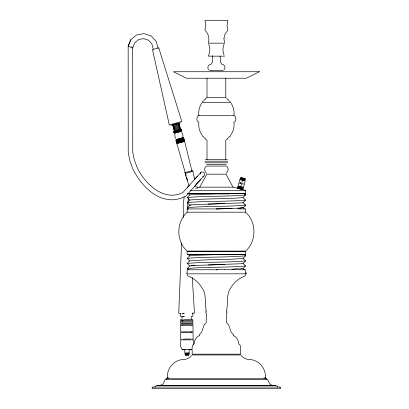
<?xml version="1.0" encoding="UTF-8"?>
<svg xmlns="http://www.w3.org/2000/svg" width="409" height="409" viewBox="0 0 409 409"><rect width="100%" height="100%" fill="white"/><g stroke="black" fill="none" stroke-linecap="round" stroke-linejoin="round"><path stroke-width="0.61" d="M187.179 254.516L187.179 251.254L245.584 251.254L245.584 254.546L187.179 254.516L188.605 254.526M197.465 188.048L196.903 186.53M265.257 377.875C266.464 368.611 258.606 359.588 249.265 359.511C246.177 359.424 243.171 357.977 241.172 355.625M181.586 242.92L178.728 313.233L180.384 313.309M187.818 203.35L187.726 206.898M154.965 387.231C155.998 384.353 159.505 386.352 161.468 384.818C164.766 384.409 163.595 379.066 166.422 379.061L266.361 379.061L265.712 377.947L263.739 377.875M212.726 55.583L212.261 62.705L211.53 63.124L211.054 64.269C208.283 64.162 206.724 67.93 208.764 69.811M233.928 115.558C234.531 111.018 233.334 106.284 230.656 102.572L202.128 102.572C199.449 106.284 198.258 111.018 198.856 115.558M174.771 133.692L174.934 136.483L175.86 138.528M182.92 137.179L182.879 134.934L181.831 132.342M187.971 201.657L188.431 198.534M239.945 183.038C240.502 184.556 240.799 181.78 239.976 183.14M240.594 183.114L240.354 183.462M242.706 183.774C243.882 184.909 242.425 182.542 242.987 184.203M245.661 274.465C245.604 275.303 244.981 276.065 244.163 276.279C238.667 278.386 234.03 282.537 230.978 287.553C225.778 294.209 228.524 302.588 226.545 309.986L227.148 310.774L226.335 311.581L227.148 312.394L226.335 313.207L226.622 322.992C230.548 325.012 229.106 331.275 232.813 333.989L233.427 334.521L233.11 335.457C236.545 336.602 238.662 340.232 238.508 343.729C242.046 345.508 240.144 350.845 240.65 354.153L192.133 354.153C192.639 350.845 190.742 345.508 194.275 343.729C194.122 340.232 196.238 336.602 199.674 335.457L199.316 334.731L199.97 333.989C203.677 331.275 202.235 325.012 206.167 322.992L206.448 313.207L205.64 312.394L206.238 311.612M184.162 196.857L183.201 205.563L183.329 217.588M200.113 174.116C200.497 169.582 207.041 172.976 203.846 176.034L185.65 196.3L180.594 198.437L175.497 199.592C156.223 201.806 140.9 184.96 132.966 169.249L129.934 161.039L128.232 152.68L128.17 46.202L130.732 39.785L136.545 35L143.942 33.604L151.105 35.941L156.253 41.432L157.971 48.119M240.17 188.978L240.38 188.191M240.487 187.803L240.696 187.015M240.804 186.627L242.481 180.354M224.628 203.621L208.15 204.117L241.745 202.854L243.048 202.598L245.604 200.057L243.048 197.532C225.359 199.311 207.429 198.299 189.735 200.062L187.179 202.588L189.735 205.144L194.827 204.612M208.145 264.976L241.734 263.698L243.038 263.442L245.594 260.901L243.038 258.376C225.349 260.155 207.419 259.142 189.725 260.906L187.169 263.432L189.725 265.988L194.817 265.456L224.618 264.465M226.509 173.447L226.709 172.552C228.391 171.039 228.585 168.232 227.123 166.504M224.076 44.187C222.573 47.638 222.573 51.692 224.076 55.143M200.896 172.424L182.879 192.491C163.953 202.291 144.51 183.477 136.974 167.143L134.31 159.888L132.751 152.22L132.695 48.006L128.17 46.202L130.732 39.785M189.725 265.988L187.169 268.514L188.426 269.771M244.326 208.927L243.048 207.649C230.109 208.426 244.838 209.592 245.604 205.124L243.048 202.598M241.75 268.764L243.048 268.514L245.594 265.968L243.038 263.442M195.574 188.242L199.771 187.158L206.821 174.178L225.962 174.178L233.012 187.158L245.604 190.405L245.594 193.697L187.665 193.672M187.373 187.741L188.314 186.115M237.951 269.004L232.01 269.28L241.734 268.749M240.022 182.961L240.298 182.777M205.666 166.504C204.198 168.232 204.393 171.039 206.08 172.552L206.274 173.447M224.025 69.811C226.065 67.93 224.5 64.162 221.729 64.269L221.254 63.124L220.528 62.705L220.103 56.156M202.348 101.759L203.754 100.946L204.229 99.801L205.374 99.326L205.594 98.513L206.581 97.756M237.961 208.191L216.392 208.958M194.802 265.472L191.029 265.712M191.611 355.625C189.618 357.977 186.606 359.424 183.523 359.511C174.178 359.588 166.32 368.611 167.532 377.875M217.383 208.927L187.189 208.938L187.189 212.184C176.064 222.113 176.069 241.198 187.179 251.136L245.604 251.136C256.719 241.192 256.719 222.123 245.604 212.184L245.594 208.938L238.58 208.927M191.023 204.883L189.72 205.129L187.179 207.67L188.437 208.927M194.541 179.224L197.644 176.049M195.793 184.566L200.671 179.571M243.048 197.532L245.604 194.96L244.357 193.651M243.038 258.376L245.594 255.809L244.347 254.5L188.457 254.562L189.725 255.845L194.817 255.344L216.376 254.597M189.735 200.062L187.179 197.521L189.735 194.996L191.039 194.75L223.789 193.713M189.725 260.906L187.169 258.365L189.725 255.845M203.846 176.034L202.792 176.611M232.061 208.416L216.888 208.927M279.613 387.144L280.717 387.441L280.421 388.55L152.363 388.55L151.959 387.85L152.767 387.037L280.017 387.037M224.572 269.536L232.061 269.275M266.361 379.061C269.311 379.261 268.273 385.094 272.138 385.191C274.01 385.994 276.954 384.68 277.823 387.231M208.155 204.101L194.812 204.628M171.069 125.236L180.476 122.715M184.474 172.787L193.094 170.476M189.449 185.737L188.999 185.855L185.072 173.467L192.915 171.366L194.643 179.224M195.384 185.405L195.804 185.292M194.352 186.524L196.013 186.08M245.604 200.057C226.203 201.841 206.586 200.829 187.179 202.588L188.13 202.757M245.594 255.809C226.192 257.583 206.576 256.632 187.169 258.365M245.594 260.901C226.192 262.685 206.576 261.673 187.169 263.432M245.594 265.968C226.192 267.757 206.571 266.75 187.169 268.514L188.12 268.687M187.179 197.521C206.586 195.788 226.203 196.739 245.604 194.96L244.654 194.796M187.179 207.67C206.581 205.901 226.203 206.908 245.604 205.124L244.654 204.96M192.496 313.13L192.849 313.105L192.884 316.346L191.811 316.408M182.317 319.669L182.051 319.695L182.046 316.469M182.071 321.316L182.061 320.503L191.3 320.421M191.08 324.501C189.914 324.347 183.268 324.424 182.46 324.598M191.085 325.308L191.351 325.288L182.378 325.349M182.209 331.883L191.422 331.781L191.156 331.801M182.22 332.696L191.427 332.589L191.167 332.614M191.233 339.102C190.083 338.954 183.421 339.025 182.618 339.199M191.243 339.915C190.093 339.767 183.431 339.838 182.624 340.012M181.422 339.935L180.42 339.991L180.487 346.484L182.337 349.715L191.576 349.629L188.963 349.721M184.776 349.69L184.812 352.936L189.168 352.895L189.137 349.649M189.168 352.895L188.759 352.921M185.364 355.764L188.794 355.738M243.575 193.651L224.72 193.713M181.499 319.644L180.425 319.705L180.435 320.518L181.749 320.584M191.852 320.467L192.925 320.405L192.92 319.593L191.601 319.531M191.877 322.9L192.951 322.839L192.936 321.218L191.617 321.152M181.54 323.703L180.466 323.764L180.476 324.577L181.795 324.639M182.358 323.729L191.335 323.667M191.898 324.521L192.971 324.46L192.961 323.652L191.642 323.585M191.974 331.827L193.048 331.765L192.976 325.273L191.663 325.211M181.637 332.629L180.563 332.691L180.63 339.179L181.949 339.245M192.051 339.127L193.125 339.066L193.058 332.573L191.739 332.512M188.784 354.946C189.904 354.843 183.958 354.91 185.308 354.986M131.55 46.299L132.02 46.278M224.618 269.516L216.381 269.802M192.25 313.192L194.474 313.089L192.281 277.65M182.578 321.239L180.441 321.331L180.461 322.952L181.775 323.018M182.874 321.269L191.31 321.229M182.618 325.293L180.487 325.385L180.553 331.878L181.872 331.939M183.656 319.623L191.289 319.608L191.259 316.361M189.735 194.996L188.467 193.713L224.664 193.651L228.554 194.045M187.665 193.667L228.375 193.651M169.045 377.875L167.071 377.947L166.422 379.061M182.884 313.289L184.387 313.284M181.913 313.32L183.82 313.314M182.92 316.53L184.423 316.53M185.313 349.767L182.337 349.715M224.561 56.156L208.222 56.156C210.18 52.51 210.369 47.981 208.713 44.187M209.434 70.328L223.35 70.328M200.814 115.348C196.719 113.784 195.379 121.463 198.856 122.24C198.258 126.775 199.449 131.514 202.128 135.226L202.348 136.033L203.754 136.846L204.229 137.997L205.374 138.467L205.85 139.617L207 140.093L207 159.566M201.392 115.348L231.392 115.348M231.969 115.348L233.125 115.348M205.364 159.566L227.424 159.566M204.955 161.192L227.833 161.192M204.955 162.813L227.833 162.813M206.591 164.438L226.197 164.438M206.08 166.059L226.709 166.059M199.771 187.158L233.012 187.158M190.395 190.405L245.604 190.405M187.179 212.184L245.604 212.184M217.373 269.771L187.179 269.782L187.179 273.028M238.57 269.771L245.584 269.782L245.584 273.028M245.4 273.028L246.428 273.028L246.428 273.841L187.179 273.841M192.133 354.966L240.65 354.966M165.967 378.985L266.816 378.985M157.097 385.534L275.686 385.534M157.997 385.626L274.792 385.626M208.074 193.713L216.387 193.754M244.168 193.687L245.594 193.697M244.158 254.536L245.584 254.546M183.892 316.5L182.373 316.484M181.708 316.525L180.43 316.489L180.395 313.243M183.043 320.554L182.061 320.503M192.036 339.818L193.355 339.879L193.406 344.598M217.113 193.713L225.42 193.948L225.349 193.651M182.445 322.977L182.087 322.936L191.325 322.854M189.173 353.299L184.991 353.361M189.178 353.708L184.996 353.765M189.183 354.112L185.001 354.174M189.188 354.516L185.006 354.577M240.272 183.472L240.011 183.309M152.767 387.037L153.176 387.144M240.758 177.373L245.466 178.636M240.65 177.767L245.364 179.024M240.548 178.155L245.257 179.418M240.441 178.549L245.155 179.812M240.339 178.943L245.047 180.2M240.231 179.331L244.94 180.594M233.713 115.348C236.443 115.895 236.811 121.708 233.928 122.24C234.531 126.775 233.334 131.514 230.656 135.226L230.18 136.371L229.03 136.846L228.815 137.659L227.409 138.467L226.934 139.617L225.783 140.093L225.783 159.566M132.398 47.899L132.695 48.006L134.791 42.751L138.677 39.55L143.62 38.62L148.406 40.179L151.846 43.85L153.252 49.331M206.238 311.556L205.64 310.774L206.238 309.986C204.265 302.588 207.005 294.209 201.806 287.553C198.697 282.461 193.958 278.222 188.329 276.172C187.654 275.876 187.179 275.196 187.128 274.465M226.596 97.92L227.409 99.326L228.554 99.801L229.03 100.946L230.436 101.759M244.316 269.771L243.048 268.514M186.259 176.049L176.816 143.539L184.653 141.437L191.969 171.213M186.611 177.276L187.506 180.343M181.264 129.326L181.473 130.108M181.581 130.502L181.688 130.895M183.575 137.945L183.784 138.733M183.892 139.121L184.208 140.297M184.311 140.691L184.418 141.085M180.875 129.428L181.085 130.215M181.187 130.604L181.294 130.998M183.186 138.053L183.396 138.835M183.498 139.229L183.815 140.405M183.922 140.798L184.024 141.187M183.232 139.3L182.813 137.731L176.555 139.408L176.662 139.801M183.549 140.476L183.866 141.652M178.82 123.257L181.029 131.488M182.705 137.761L182.813 138.15M183.022 138.937L183.13 139.326M183.442 140.502L183.759 141.678M178.508 123.344L180.717 131.575M182.394 137.843L183.447 141.765M178.012 123.477L179.694 129.745M179.904 130.532L180.216 131.708M181.898 137.976L182.005 138.37M182.215 139.152L182.317 139.546M182.634 140.722L182.946 141.897M179.439 129.817L179.648 130.599M179.756 130.992L179.858 131.381M181.749 138.436L181.959 139.218M182.066 139.612L182.378 140.788M182.486 141.182L182.588 141.57M177.363 123.651L179.045 129.919M179.254 130.706L179.571 131.882M181.248 138.15L182.302 142.071M178.493 130.067L178.702 130.849M178.81 131.243L178.912 131.637M180.804 138.692L181.013 139.474M181.121 139.868L181.432 141.044M181.54 141.432L181.647 141.826M176.611 123.85L178.288 130.123M178.498 130.906L178.815 132.081M180.497 138.354L180.599 138.743M180.809 139.53L180.916 139.919M181.228 141.095L181.545 142.271M175.798 124.07L178.007 132.301M179.684 138.569L180.737 142.49M174.991 124.285L176.673 130.558M176.882 131.34L177.194 132.516M178.876 138.789L178.978 139.178M179.193 139.965L179.295 140.353M179.612 141.529L179.924 142.705M176.463 130.609L176.678 131.396M176.78 131.785L176.887 132.179M178.774 139.234L178.984 140.016M179.091 140.41L179.408 141.586M179.51 141.979L179.617 142.368M174.234 124.489L175.916 130.757M176.126 131.545L176.443 132.721M178.119 138.988L178.227 139.382M178.436 140.164L179.173 142.91M175.522 130.865L175.732 131.647M175.834 132.041L175.942 132.434M177.833 139.489L178.043 140.272M178.145 140.665L178.462 141.841M178.564 142.23L178.672 142.623M173.59 124.663L175.267 130.931M175.476 131.718L175.793 132.894M177.475 139.162L177.578 139.556M177.787 140.338L177.895 140.732M178.206 141.908L178.523 143.084M173.089 124.796L175.297 133.027M176.974 139.295L177.394 140.865M177.71 142.041L178.027 143.216M174.709 131.084L174.919 131.867M175.021 132.26L175.129 132.649M177.02 139.704L177.23 140.486M177.332 140.88L177.649 142.056M177.757 142.45L177.859 142.838M172.777 124.878L174.986 133.109M176.662 139.382L176.77 139.771M176.979 140.558L177.716 143.298M174.352 131.177L172.67 124.909L178.927 123.232L181.136 131.463L174.878 133.14L174.561 131.964M176.872 140.584L176.974 140.977M177.291 142.153L177.608 143.329M174.086 131.248L174.295 132.035M174.403 132.424L174.505 132.818M176.397 139.873L176.606 140.655M176.714 141.049L177.025 142.225M177.133 142.613L177.235 143.007M173.692 131.355L173.907 132.138M174.009 132.531L174.116 132.92M176.003 139.975L176.213 140.762M176.32 141.151L176.637 142.327M176.739 142.721L176.846 143.114M187.741 208.155L187.751 209.418M225.783 78.226L225.783 97.705L207 97.705L207 78.226M186.361 273.028L186.361 273.841M223.912 38.523L224.561 43.17L208.222 43.17C209.812 38.691 208.472 33.38 204.945 30.189L205.758 25.317L204.945 20.45L227.839 20.45L227.026 25.317L227.839 30.189L225.062 33.973L223.912 38.523M237.665 187.465L237.455 188.247L242.885 189.704L243.099 188.922L237.665 187.465M237.982 186.289L237.772 187.071L243.202 188.529L243.411 187.746L237.982 186.289M239.766 179.628L238.089 185.901L243.519 187.353L245.196 181.085L239.766 179.628M259.383 71.733L246.29 78.226L186.499 78.226L173.401 71.733L259.383 71.733M158.748 47.884L152.475 49.566L169.295 124.873L181.836 121.509L158.748 47.884M181.402 129.29L173.559 131.391L173.769 132.173L181.611 130.072L181.402 129.29M181.714 130.466L173.876 132.567L173.978 132.956L181.821 130.86L181.714 130.466M183.707 137.91L175.87 140.011L176.08 140.798L183.922 138.697L183.707 137.91M184.024 139.086L176.187 141.187L176.499 142.363L184.341 140.261L184.024 139.086M184.444 140.655L176.606 142.756L176.714 143.15L184.551 141.049L184.444 140.655"/></g></svg>
